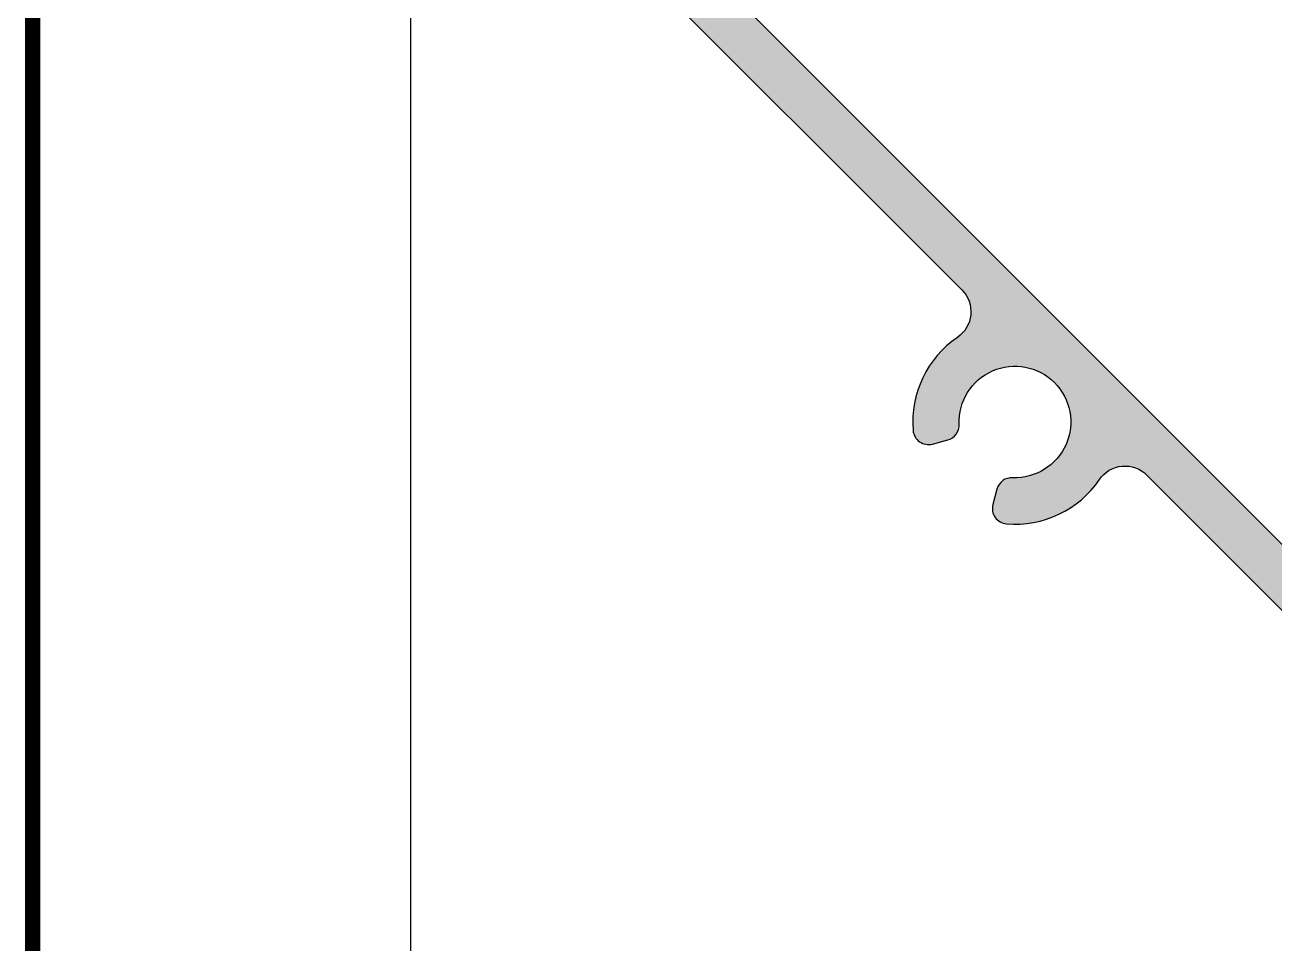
# Model space of a CAD drawing. Extents: x -160106 to 966792, y -663931 to 1550022.
# Drawn here: x -32149.02 to -32108.68, y -85914.14 to -85884.49 of the extents above; entities that cross this region are included whole.
import ezdxf

# ---------------------------------------------------------------- set-up
doc = ezdxf.new("R2010")
doc.units = 0
doc.linetypes.add('ZN-DASH', pattern=[0.35, 0.25, -0.1])
for name, color, linetype in [('!ZN5-铝材断面-6', 6, 'Continuous'), ('112铝材投影', 112, 'Continuous'), ('型材截面颜色', 253, 'Continuous')]:
    doc.layers.add(name, color=color, linetype=linetype)

# ---------------------------------------------------------------- blocks, each defined once
blk = doc.blocks.new('铝合金百叶片E1121')
at = {"layer": '型材截面颜色', "ltscale": 15}
h = blk.add_hatch(color=256, dxfattribs=at)
h.dxf.hatch_style = 1
edge = h.paths.add_edge_path()
edge.add_arc((-9.719632931919477, 8.30541936955342), 1.000000000012852, 45.000000000442185, 145.7221524159114, ccw=False)
edge.add_line((-9.012526150741905, 9.012526150741905), (9.012526150741905, -9.012526150741905))
edge.add_arc((8.305419369549782, -9.719632931930391), 1.000000000005314, -55.72215241509741, 44.999999999852605, ccw=False)
edge.add_arc((10.727207793876, -13.27279220614037), 3.300000000007266, 124.2778475845504, 184.713439388446)
edge.add_arc((7.936677002500801, -13.50287458793355), 0.5000000000076612, 184.7134393885714, 284.9999999993904)
edge.add_line((8.066086525046558, -13.98583750107719), (8.558709692057164, -13.8538395213036))
edge.add_arc((8.429300169511407, -13.37087660815996), 0.4999999999985882, 284.9999999993904, 362.4441422014818)
edge.add_arc((10.72720779386145, -13.27279220613855), 1.799999999997974, -92.44414220144529, 182.4441422013597, ccw=False)
edge.add_arc((10.62912339183822, -15.57069983049223), 0.4999999999982236, 87.55585779864008, 165.000000000126)
edge.add_line((10.1461604786964, -15.44129030794284), (10.01416249892645, -15.93391347495526))
edge.add_arc((10.49712541208282, -16.06332299750829), 0.5000000000118918, 165.0000000001549, 265.2865606095772)
edge.add_arc((10.72720779386145, -13.27279220614037), 3.299999999996746, 265.2865606115005, 325.7221524155659)
edge.add_arc((14.28036706808052, -15.69458063044658), 1.000000000012852, 45.000000000442185, 145.7221524159114, ccw=False)
edge.add_line((14.98747384925809, -14.98747384925809), (22.13933982821618, -22.13933982821982))
edge.add_arc((21.92720779385854, -22.35147186257927), 0.300000000003009, 1.737134880386293e-10, 45.00000000012278, ccw=False)
edge.add_line((22.22720779386145, -22.35147186257745), (22.22720779386145, -32.805887450304))
edge.add_arc((21.92720779385854, -32.805887450304), 0.3000000000029104, 270, 359.99999999982634, ccw=False)
edge.add_line((21.92720779385854, -33.10588745030509), (19.02720779386436, -33.10588745030509))
edge.add_arc((19.02720779386436, -33.405887450308), 0.3000000000020009, 90, 179.9999999998263)
edge.add_line((18.72720779386145, -33.40588745030618), (18.72720779386145, -34.305887450304))
edge.add_arc((19.02720779386436, -34.305887450304), 0.3000000000029104, 180.0000000001737, 270)
edge.add_line((19.02720779386436, -34.60588745030509), (23.42720779385854, -34.60588745030509))
edge.add_arc((23.42720779385854, -34.305887450304), 0.3000000000020009, 270, 359.9999999998263)
edge.add_line((23.72720779386145, -34.305887450304), (23.72720779386145, -21.73015151901745))
edge.add_arc((23.42720779385854, -21.73015151901927), 0.3000000000029104, 3.474013860039515e-10, 45)
edge.add_line((23.63933982821618, -21.51801948466164), (-24.68492424049327, 26.80624458405146))
edge.add_arc((-24.47279220613564, 27.01837661840727), 0.3000000000017227, 180.0000000005211, 224.9999999998772, ccw=False)
edge.add_line((-24.77279220613855, 27.01837661840545), (-24.77279220613855, 37.47279220613564))
edge.add_arc((-24.47279220613564, 37.47279220613382), 0.3000000000029104, 90, 179.9999999996526, ccw=False)
edge.add_line((-24.47279220613564, 37.77279220613491), (-20.57279220614146, 37.77279220613491))
edge.add_arc((-20.57279220614146, 38.072792206136), 0.3000000000010914, 270, 359.9999999996526)
edge.add_line((-20.27279220613855, 38.07279220613418), (-20.27279220613855, 38.97279220613564))
edge.add_arc((-20.57279220614146, 38.97279220613382), 0.3000000000029104, 3.474013860039515e-10, 90)
edge.add_line((-20.57279220614146, 39.27279220613491), (-25.97279220613564, 39.27279220613491))
edge.add_arc((-25.97279220613564, 38.97279220613382), 0.3000000000010914, 90, 179.9999999996526)
edge.add_line((-26.27279220613855, 38.97279220613564), (-26.27279220613855, 26.39705627484727))
edge.add_arc((-25.97279220613564, 26.39705627484909), 0.3000000000029104, 180.0000000003474, 225)
edge.add_line((-26.18492424049327, 26.18492424049145), (-14.98747384925809, 14.98747384925809))
edge.add_arc((-15.69458063045022, 14.28036706806961), 1.000000000005314, -55.72215241509741, 44.999999999852605, ccw=False)
edge.add_arc((-13.272792206124, 10.72720779385963), 3.300000000007266, 124.2778475845504, 184.713439388446)
edge.add_arc((-16.0633229974992, 10.49712541206645), 0.5000000000076612, 184.7134393885714, 284.9999999993904)
edge.add_line((-15.93391347495344, 10.01416249892281), (-15.44129030794284, 10.1461604786964))
edge.add_arc((-15.57069983048859, 10.62912339184004), 0.4999999999985882, 284.9999999993904, 362.4441422014818)
edge.add_arc((-13.27279220613855, 10.72720779386145), 1.799999999997974, -92.44414220144529, 182.4441422013597, ccw=False)
edge.add_arc((-13.37087660816178, 8.42930016950777), 0.4999999999982236, 87.55585779864008, 165.000000000126)
edge.add_line((-13.8538395213036, 8.558709692057164), (-13.98583750107355, 8.066086525044739))
edge.add_arc((-13.50287458791718, 7.936677002491706), 0.5000000000118918, 165.0000000001549, 265.2865606095772)
edge.add_arc((-13.27279220613855, 10.72720779385963), 3.299999999996746, 265.2865606115005, 325.7221524155659)
at = {"layer": '!ZN5-铝材断面-6'}
for points in [[(23.63933982821618, -21.51801948466164), (-24.68492424049327, 26.80624458405146, -0.198912367379658)], [(-26.18492424049327, 26.18492424049145), (-14.98747384925809, 14.98747384925809, -0.470149459032129), (-15.13137402013672, 13.45405095778915, 0.26998731957567), (-16.56163206739438, 10.45603927245975, 0.4678307846211405), (-15.93391347495344, 10.01416249892281), (-15.44129030794284, 10.1461604786964, 0.3513913788462671), (-15.07115469476412, 10.65044608793323, -2.567789612587077), (-13.34955391207041, 8.928845305235882, 0.3513913788462745), (-13.8538395213036, 8.558709692057164), (-13.98583750107355, 8.066086525044739, 0.4678307846211532), (-13.54396072754025, 7.438367932605615, 0.2699873195756738), (-10.54594904221449, 8.868625979859644, -0.4701494590321225), (-9.012526150741905, 9.012526150741905), (9.012526150741905, -9.012526150741905, -0.4701494590321284)]]:
    blk.add_lwpolyline(points, format="xyb", dxfattribs=at)
blk = doc.blocks.new('*U3626')
at = {"linetype": 'ZN-DASH', "ltscale": 10, "const_width": 0.4999999999997875}
blk.add_lwpolyline([(-3.665036140591837, 7.699998972140747), (124.414492050857, 7.699998972140747)], dxfattribs=at)

msp = doc.modelspace()

# ---------------------------------------------------------------- linework, layer by layer
at = {"layer": '112铝材投影', "ltscale": 0.1}
msp.add_line((-32136.57329222991, -85987.86760216966), (-32136.57329222991, -85858.97999966203), dxfattribs=at)

# ---------------------------------------------------------------- block references
at = {"ltscale": 30, "xscale": -1, "rotation": 90}
msp.add_blockref('*U3626', (-32141.07329222011, -85863.4531101188), dxfattribs=at)
at = {"ltscale": 30}
msp.add_blockref('铝合金百叶片E1121', (-32103.80050002376, -85908.02591816869), dxfattribs=at)

doc.saveas('drawing.dxf')
